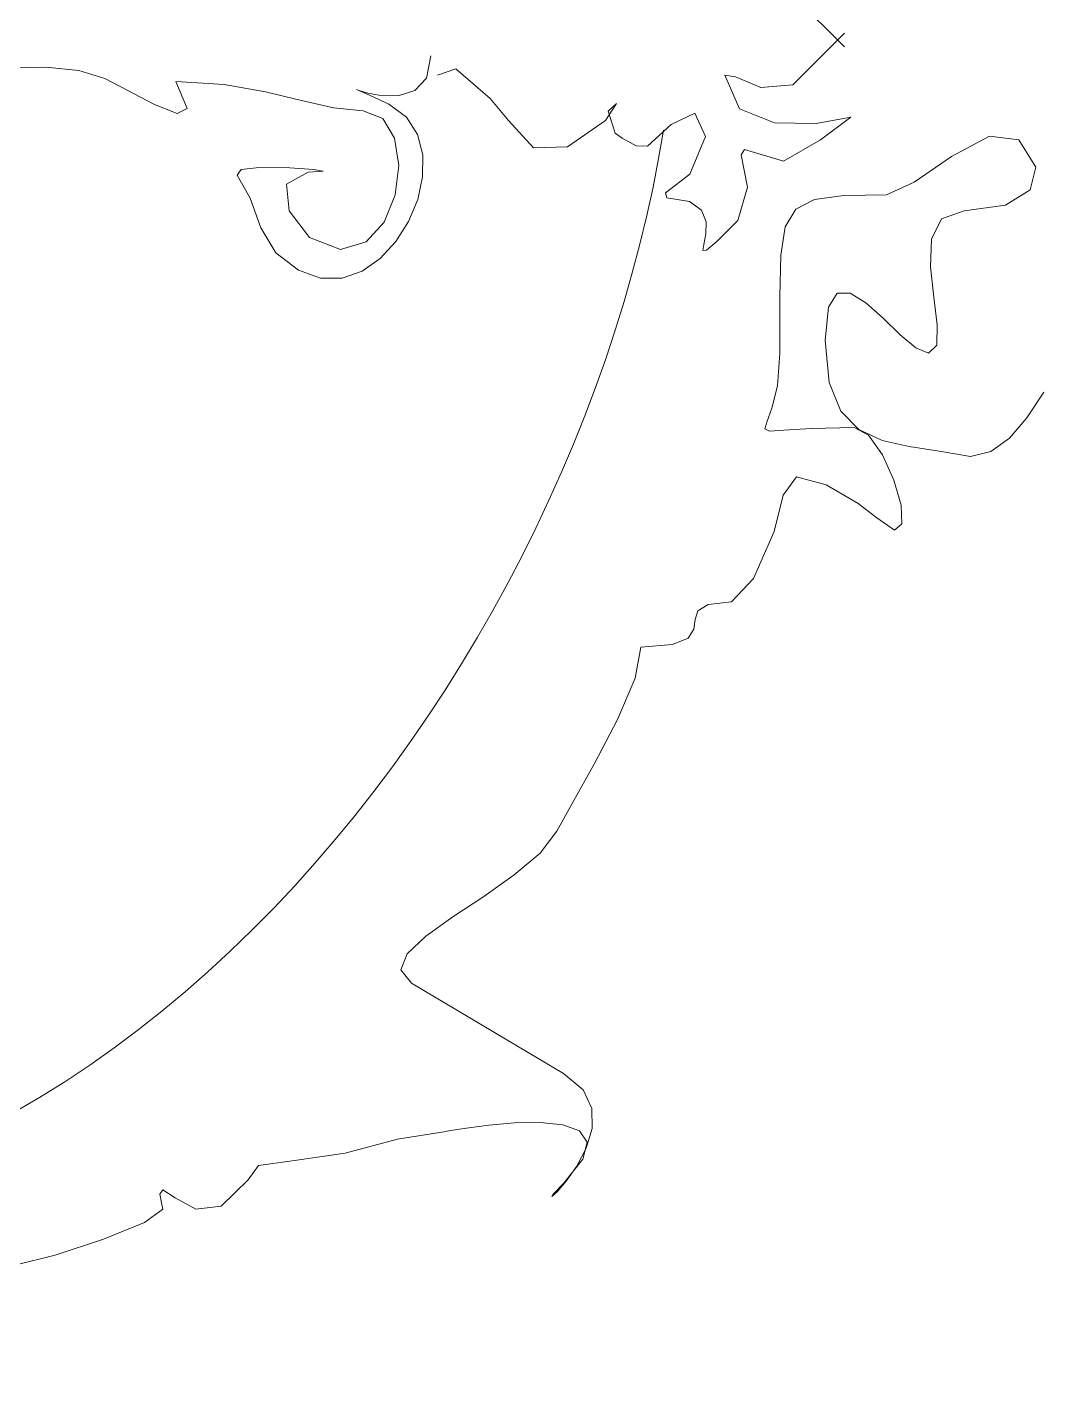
# Model space of a CAD drawing. Header units: centimetres. Extents: x -377343 to 693706, y 194584 to 813780.
# Drawn here: x 152528.4 to 152563.69, y 497959.67 to 498007.13 of the extents above; entities that cross this region are included whole.
import ezdxf

# ---------------------------------------------------------------- set-up
doc = ezdxf.new("R2010")
doc.units = ezdxf.units.CM
doc.layers.add('PIPA', color=11, linetype='Continuous')
doc.layers.add('TEXT', color=7, linetype='Continuous')

msp = doc.modelspace()

# ---------------------------------------------------------------- linework, layer by layer
at = {"layer": 'PIPA', "lineweight": 35, "extrusion": (0, 0.816497, 0.57735), "elevation": 193451.324}
msp.add_lwpolyline([(-421704.212, -325591.681), (-159560.265, -63447.734), (377343.333, -600351.331), (-158232.47, -1135927.133), (-693706.405, -600453.199), (-454216.825, -360963.619)], dxfattribs=at)
at = {"layer": 'TEXT', "color": 2, "linetype": 'Continuous', "lineweight": 13}
for p, q in [((152556.888, 498006.438), (152555.086, 498008.24)), ((152556.888, 498006.438), (152555.086, 498008.24)), ((152556.888, 498006.918), (152555.086, 498005.117)), ((152556.888, 498006.918), (152555.086, 498005.117)), ((152542.474, 498006.13), (152542.317, 498005.353)), ((152542.474, 498006.13), (152542.317, 498005.353)), ((152529.046, 498005.734), (152527.728, 498005.716)), ((152529.046, 498005.734), (152527.728, 498005.716)), ((152530.195, 498005.623), (152529.046, 498005.734)), ((152530.195, 498005.623), (152529.046, 498005.734)), ((152531.101, 498005.342), (152530.195, 498005.623)), ((152531.101, 498005.342), (152530.195, 498005.623)), ((152543.342, 498005.671), (152542.7, 498005.454)), ((152543.342, 498005.671), (152542.7, 498005.454)), ((152544.535, 498004.637), (152543.342, 498005.671)), ((152544.535, 498004.637), (152543.342, 498005.671)), ((152531.888, 498004.93), (152531.101, 498005.342)), ((152531.888, 498004.93), (152531.101, 498005.342)), ((152533.578, 498005.229), (152533.98, 498004.29)), ((152533.578, 498005.229), (152533.98, 498004.29)), ((152535.263, 498005.124), (152533.578, 498005.229)), ((152535.263, 498005.124), (152533.578, 498005.229)), ((152542.317, 498005.353), (152541.913, 498004.918)), ((152542.317, 498005.353), (152541.913, 498004.918)), ((152553.084, 498005.392), (152552.721, 498005.454)), ((152553.084, 498005.392), (152552.721, 498005.454)), ((152552.721, 498005.454), (152553.233, 498004.276)), ((152552.721, 498005.454), (152553.233, 498004.276)), ((152553.973, 498005.029), (152553.084, 498005.392)), ((152553.973, 498005.029), (152553.084, 498005.392)), ((152532.833, 498004.427), (152531.888, 498004.93)), ((152532.833, 498004.427), (152531.888, 498004.93)), ((152536.704, 498004.873), (152535.263, 498005.124)), ((152536.704, 498004.873), (152535.263, 498005.124)), ((152537.957, 498004.573), (152536.704, 498004.873)), ((152537.957, 498004.573), (152536.704, 498004.873)), ((152539.939, 498004.929), (152539.878, 498004.953)), ((152539.878, 498004.953), (152540.201, 498004.818)), ((152539.939, 498004.929), (152539.878, 498004.953)), ((152539.878, 498004.953), (152540.201, 498004.818)), ((152540.277, 498004.83), (152539.939, 498004.929)), ((152540.277, 498004.83), (152539.939, 498004.929)), ((152540.201, 498004.818), (152541.01, 498004.441)), ((152540.201, 498004.818), (152541.01, 498004.441)), ((152540.789, 498004.74), (152540.277, 498004.83)), ((152540.789, 498004.74), (152540.277, 498004.83)), ((152541.369, 498004.741), (152540.789, 498004.74)), ((152541.369, 498004.741), (152540.789, 498004.74)), ((152541.913, 498004.918), (152541.369, 498004.741)), ((152541.913, 498004.918), (152541.369, 498004.741)), ((152555.086, 498005.117), (152553.973, 498005.029)), ((152555.086, 498005.117), (152553.973, 498005.029)), ((152533.631, 498004.118), (152532.833, 498004.427)), ((152533.631, 498004.118), (152532.833, 498004.427)), ((152533.98, 498004.29), (152533.631, 498004.118)), ((152533.98, 498004.29), (152533.631, 498004.118)), ((152539.074, 498004.321), (152537.957, 498004.573)), ((152539.074, 498004.321), (152537.957, 498004.573)), ((152540.11, 498004.216), (152539.074, 498004.321)), ((152540.11, 498004.216), (152539.074, 498004.321)), ((152540.793, 498003.948), (152540.11, 498004.216)), ((152540.793, 498003.948), (152540.11, 498004.216)), ((152541.01, 498004.441), (152541.619, 498003.988)), ((152541.01, 498004.441), (152541.619, 498003.988)), ((152545.177, 498003.878), (152544.535, 498004.637)), ((152545.177, 498003.878), (152544.535, 498004.637)), ((152548.943, 498004.462), (152548.555, 498003.878)), ((152548.943, 498004.462), (152548.555, 498003.878)), ((152548.655, 498004.195), (152548.943, 498004.462)), ((152548.655, 498004.195), (152548.943, 498004.462)), ((152548.893, 498003.428), (152548.655, 498004.195)), ((152548.893, 498003.428), (152548.655, 498004.195)), ((152553.233, 498004.276), (152554.453, 498003.794)), ((152553.233, 498004.276), (152554.453, 498003.794)), ((152541.204, 498003.256), (152540.793, 498003.948)), ((152541.204, 498003.256), (152540.793, 498003.948)), ((152541.619, 498003.988), (152542.004, 498003.387)), ((152541.619, 498003.988), (152542.004, 498003.387)), ((152546.053, 498002.927), (152545.177, 498003.878)), ((152546.053, 498002.927), (152545.177, 498003.878)), ((152548.555, 498003.878), (152547.229, 498002.952)), ((152548.555, 498003.878), (152547.229, 498002.952)), ((152550.845, 498003.74), (152550.019, 498002.977)), ((152550.845, 498003.74), (152550.019, 498002.977)), ((152551.67, 498004.128), (152550.845, 498003.74)), ((152551.67, 498004.128), (152550.845, 498003.74)), ((152552.046, 498003.315), (152551.67, 498004.128)), ((152552.046, 498003.315), (152551.67, 498004.128)), ((152554.453, 498003.794), (152555.904, 498003.776)), ((152554.453, 498003.794), (152555.904, 498003.776)), ((152555.904, 498003.776), (152557.113, 498003.991)), ((152555.904, 498003.776), (152557.113, 498003.991)), ((152557.113, 498003.991), (152556.05, 498003.198)), ((152557.113, 498003.991), (152556.05, 498003.198)), ((152541.348, 498002.31), (152541.204, 498003.256)), ((152541.348, 498002.31), (152541.204, 498003.256)), ((152542.004, 498003.387), (152542.184, 498002.68)), ((152542.004, 498003.387), (152542.184, 498002.68)), ((152549.135, 498003.261), (152548.893, 498003.428)), ((152549.135, 498003.261), (152548.893, 498003.428)), ((152549.627, 498002.994), (152549.135, 498003.261)), ((152549.627, 498002.994), (152549.135, 498003.261)), ((152550.582, 498003.54), (152550.41, 498002.549)), ((152550.582, 498003.54), (152550.41, 498002.549)), ((152551.495, 498002.01), (152552.046, 498003.315)), ((152551.495, 498002.01), (152552.046, 498003.315)), ((152561.946, 498003.331), (152560.618, 498002.625)), ((152562.969, 498003.202), (152561.946, 498003.331)), ((152547.229, 498002.952), (152546.053, 498002.927)), ((152547.229, 498002.952), (152546.053, 498002.927)), ((152550.019, 498002.977), (152549.627, 498002.994)), ((152550.019, 498002.977), (152549.627, 498002.994)), ((152553.397, 498002.865), (152553.289, 498002.673)), ((152553.397, 498002.865), (152553.289, 498002.673)), ((152554.761, 498002.456), (152553.397, 498002.865)), ((152554.761, 498002.456), (152553.397, 498002.865)), ((152556.05, 498003.198), (152554.761, 498002.456)), ((152556.05, 498003.198), (152554.761, 498002.456)), ((152563.556, 498002.245), (152562.969, 498003.202)), ((152541.227, 498001.28), (152541.348, 498002.31)), ((152541.227, 498001.28), (152541.348, 498002.31)), ((152542.184, 498002.68), (152542.18, 498001.91)), ((152542.184, 498002.68), (152542.18, 498001.91)), ((152550.41, 498002.549), (152550.215, 498001.555)), ((152550.41, 498002.549), (152550.215, 498001.555)), ((152553.289, 498002.673), (152553.506, 498001.555)), ((152553.289, 498002.673), (152553.506, 498001.555)), ((152560.618, 498002.625), (152559.311, 498001.73)), ((152535.718, 498001.964), (152535.855, 498002.168)), ((152535.718, 498001.964), (152535.855, 498002.168)), ((152536.168, 498001.163), (152535.718, 498001.964)), ((152536.168, 498001.163), (152535.718, 498001.964)), ((152535.855, 498002.168), (152536.585, 498002.243)), ((152535.855, 498002.168), (152536.585, 498002.243)), ((152536.585, 498002.243), (152537.548, 498002.231)), ((152536.585, 498002.243), (152537.548, 498002.231)), ((152538.195, 498002.076), (152537.437, 498001.654)), ((152538.195, 498002.076), (152537.437, 498001.654)), ((152537.548, 498002.231), (152538.379, 498002.172)), ((152537.548, 498002.231), (152538.379, 498002.172)), ((152538.716, 498002.107), (152538.195, 498002.076)), ((152538.716, 498002.107), (152538.195, 498002.076)), ((152538.379, 498002.172), (152538.716, 498002.107)), ((152538.379, 498002.172), (152538.716, 498002.107)), ((152542.18, 498001.91), (152542.01, 498001.12)), ((152542.18, 498001.91), (152542.01, 498001.12)), ((152550.644, 498001.355), (152551.495, 498002.01)), ((152550.644, 498001.355), (152551.495, 498002.01)), ((152563.363, 498001.457), (152563.556, 498002.245)), ((152537.437, 498001.654), (152537.534, 498000.725)), ((152537.437, 498001.654), (152537.534, 498000.725)), ((152550.215, 498001.555), (152549.997, 498000.559)), ((152550.215, 498001.555), (152549.997, 498000.559)), ((152550.695, 498001.175), (152550.644, 498001.355)), ((152550.695, 498001.175), (152550.644, 498001.355)), ((152553.506, 498001.555), (152553.172, 498000.387)), ((152553.506, 498001.555), (152553.172, 498000.387)), ((152559.311, 498001.73), (152558.352, 498001.288)), ((152562.494, 498000.922), (152563.363, 498001.457)), ((152536.544, 498000.137), (152536.168, 498001.163)), ((152536.544, 498000.137), (152536.168, 498001.163)), ((152540.847, 498000.334), (152541.227, 498001.28)), ((152540.847, 498000.334), (152541.227, 498001.28)), ((152542.01, 498001.12), (152541.695, 498000.354)), ((152542.01, 498001.12), (152541.695, 498000.354)), ((152551.488, 498001.056), (152550.695, 498001.175)), ((152551.488, 498001.056), (152550.695, 498001.175)), ((152551.909, 498000.752), (152551.488, 498001.056)), ((152551.909, 498000.752), (152551.488, 498001.056)), ((152555.842, 498001.12), (152555.187, 498000.783)), ((152556.87, 498001.26), (152555.842, 498001.12)), ((152558.352, 498001.288), (152556.87, 498001.26)), ((152561.054, 498000.725), (152562.494, 498000.922)), ((152537.534, 498000.725), (152538.243, 497999.796)), ((152537.534, 498000.725), (152538.243, 497999.796)), ((152549.997, 498000.559), (152549.755, 497999.561)), ((152549.997, 498000.559), (152549.755, 497999.561)), ((152552.063, 498000.345), (152551.909, 498000.752)), ((152552.063, 498000.345), (152551.909, 498000.752)), ((152555.187, 498000.783), (152554.822, 498000.164)), ((152559.922, 497999.743), (152560.265, 498000.451)), ((152560.265, 498000.451), (152561.054, 498000.725)), ((152537.069, 497999.261), (152536.544, 498000.137)), ((152537.069, 497999.261), (152536.544, 498000.137)), ((152540.21, 497999.642), (152540.847, 498000.334)), ((152540.21, 497999.642), (152540.847, 498000.334)), ((152541.695, 498000.354), (152541.254, 497999.654)), ((152541.695, 498000.354), (152541.254, 497999.654)), ((152552.052, 497999.92), (152552.063, 498000.345)), ((152552.052, 497999.92), (152552.063, 498000.345)), ((152553.172, 498000.387), (152552.446, 497999.673)), ((152553.172, 498000.387), (152552.446, 497999.673)), ((152554.822, 498000.164), (152554.663, 497999.179)), ((152538.243, 497999.796), (152539.321, 497999.374)), ((152538.243, 497999.796), (152539.321, 497999.374)), ((152539.321, 497999.374), (152540.21, 497999.642)), ((152539.321, 497999.374), (152540.21, 497999.642)), ((152541.254, 497999.654), (152540.707, 497999.064)), ((152541.254, 497999.654), (152540.707, 497999.064)), ((152549.755, 497999.561), (152549.49, 497998.562)), ((152549.755, 497999.561), (152549.49, 497998.562)), ((152551.954, 497999.34), (152551.981, 497999.557)), ((152551.954, 497999.34), (152551.981, 497999.557)), ((152551.981, 497999.557), (152552.052, 497999.92)), ((152551.981, 497999.557), (152552.052, 497999.92)), ((152552.446, 497999.673), (152552.074, 497999.351)), ((152552.446, 497999.673), (152552.074, 497999.351)), ((152559.881, 497998.775), (152559.922, 497999.743)), ((152537.852, 497998.658), (152537.069, 497999.261)), ((152537.852, 497998.658), (152537.069, 497999.261)), ((152540.707, 497999.064), (152540.074, 497998.626)), ((152540.707, 497999.064), (152540.074, 497998.626)), ((152552.074, 497999.351), (152551.954, 497999.34)), ((152552.074, 497999.351), (152551.954, 497999.34)), ((152554.663, 497999.179), (152554.629, 497997.742)), ((152538.626, 497998.38), (152537.852, 497998.658)), ((152538.626, 497998.38), (152537.852, 497998.658)), ((152540.074, 497998.626), (152539.373, 497998.384)), ((152540.074, 497998.626), (152539.373, 497998.384)), ((152549.49, 497998.562), (152549.203, 497997.563)), ((152549.49, 497998.562), (152549.203, 497997.563)), ((152559.996, 497997.72), (152559.881, 497998.775)), ((152539.373, 497998.384), (152538.626, 497998.38)), ((152539.373, 497998.384), (152538.626, 497998.38)), ((152549.203, 497997.563), (152548.894, 497996.565)), ((152549.203, 497997.563), (152548.894, 497996.565)), ((152554.629, 497997.742), (152554.636, 497995.77)), ((152556.326, 497997.365), (152556.633, 497997.861)), ((152556.633, 497997.861), (152557.085, 497997.86)), ((152557.085, 497997.86), (152557.634, 497997.516)), ((152560.12, 497996.753), (152559.996, 497997.72)), ((152556.212, 497996.221), (152556.326, 497997.365)), ((152557.634, 497997.516), (152558.23, 497996.982)), ((152558.23, 497996.982), (152558.825, 497996.411)), ((152560.109, 497996.045), (152560.12, 497996.753)), ((152548.894, 497996.565), (152548.563, 497995.569)), ((152548.894, 497996.565), (152548.563, 497995.569)), ((152556.357, 497994.749), (152556.212, 497996.221)), ((152558.825, 497996.411), (152559.37, 497995.956)), ((152554.636, 497995.77), (152554.548, 497994.624)), ((152559.37, 497995.956), (152559.816, 497995.77)), ((152559.816, 497995.77), (152560.109, 497996.045)), ((152548.563, 497995.569), (152548.209, 497994.575)), ((152548.563, 497995.569), (152548.209, 497994.575)), ((152556.764, 497993.743), (152556.357, 497994.749)), ((152548.209, 497994.575), (152547.835, 497993.584)), ((152548.209, 497994.575), (152547.835, 497993.584)), ((152554.548, 497994.624), (152554.36, 497993.845)), ((152563.833, 497994.403), (152563.249, 497993.512)), ((152554.36, 497993.845), (152554.179, 497993.367)), ((152547.835, 497993.584), (152547.439, 497992.597)), ((152547.835, 497993.584), (152547.439, 497992.597)), ((152554.179, 497993.367), (152554.115, 497993.124)), ((152557.391, 497993.101), (152556.764, 497993.743)), ((152563.249, 497993.512), (152562.637, 497992.804)), ((152554.115, 497993.124), (152554.278, 497993.05)), ((152554.278, 497993.05), (152554.778, 497993.078)), ((152554.778, 497993.078), (152555.724, 497993.144)), ((152555.724, 497993.144), (152557.226, 497993.18)), ((152557.226, 497993.18), (152557.724, 497992.905)), ((152558.198, 497992.722), (152557.391, 497993.101)), ((152557.724, 497992.905), (152558.209, 497992.22)), ((152562.637, 497992.804), (152561.985, 497992.336)), ((152547.439, 497992.597), (152547.022, 497991.614)), ((152547.439, 497992.597), (152547.022, 497991.614)), ((152559.142, 497992.508), (152558.198, 497992.722)), ((152560.183, 497992.356), (152559.142, 497992.508)), ((152561.28, 497992.167), (152560.183, 497992.356)), ((152561.985, 497992.336), (152561.28, 497992.167)), ((152558.209, 497992.22), (152558.611, 497991.337)), ((152547.022, 497991.614), (152546.585, 497990.638)), ((152547.022, 497991.614), (152546.585, 497990.638)), ((152555.211, 497991.453), (152554.748, 497990.816)), ((152556.254, 497991.182), (152555.211, 497991.453)), ((152557.361, 497990.531), (152556.254, 497991.182)), ((152558.611, 497991.337), (152558.862, 497990.465)), ((152546.585, 497990.638), (152546.127, 497989.668)), ((152546.585, 497990.638), (152546.127, 497989.668)), ((152554.748, 497990.816), (152554.431, 497989.552)), ((152558.014, 497990.027), (152557.361, 497990.531)), ((152558.862, 497990.465), (152558.892, 497989.815)), ((152558.632, 497989.599), (152558.014, 497990.027)), ((152546.127, 497989.668), (152545.649, 497988.705)), ((152546.127, 497989.668), (152545.649, 497988.705)), ((152554.431, 497989.552), (152553.714, 497987.913)), ((152558.892, 497989.815), (152558.632, 497989.599)), ((152545.649, 497988.705), (152545.151, 497987.75)), ((152545.649, 497988.705), (152545.151, 497987.75)), ((152545.151, 497987.75), (152544.633, 497986.803)), ((152545.151, 497987.75), (152544.633, 497986.803)), ((152553.714, 497987.913), (152552.947, 497987.1)), ((152544.633, 497986.803), (152544.096, 497985.867)), ((152544.633, 497986.803), (152544.096, 497985.867)), ((152551.78, 497986.787), (152551.682, 497986.479)), ((152552.134, 497987.012), (152551.78, 497986.787)), ((152552.947, 497987.1), (152552.134, 497987.012)), ((152551.682, 497986.479), (152551.637, 497986.144)), ((152544.096, 497985.867), (152543.54, 497984.94)), ((152544.096, 497985.867), (152543.54, 497984.94)), ((152551.443, 497985.836), (152550.896, 497985.611)), ((152551.637, 497986.144), (152551.443, 497985.836)), ((152549.794, 497985.523), (152549.587, 497984.445)), ((152550.896, 497985.611), (152549.794, 497985.523)), ((152543.54, 497984.94), (152542.966, 497984.025)), ((152543.54, 497984.94), (152542.966, 497984.025)), ((152549.587, 497984.445), (152548.974, 497983.004)), ((152542.966, 497984.025), (152542.372, 497983.122)), ((152542.966, 497984.025), (152542.372, 497983.122)), ((152542.372, 497983.122), (152541.761, 497982.231)), ((152542.372, 497983.122), (152541.761, 497982.231)), ((152548.974, 497983.004), (152548.172, 497981.461)), ((152541.761, 497982.231), (152541.131, 497981.355)), ((152541.761, 497982.231), (152541.131, 497981.355)), ((152548.172, 497981.461), (152547.397, 497980.075)), ((152541.131, 497981.355), (152540.484, 497980.492)), ((152541.131, 497981.355), (152540.484, 497980.492)), ((152540.484, 497980.492), (152539.819, 497979.645)), ((152540.484, 497980.492), (152539.819, 497979.645)), ((152547.397, 497980.075), (152546.866, 497979.105)), ((152539.819, 497979.645), (152539.137, 497978.814)), ((152539.819, 497979.645), (152539.137, 497978.814)), ((152546.866, 497979.105), (152546.279, 497978.341)), ((152539.137, 497978.814), (152538.438, 497977.999)), ((152539.137, 497978.814), (152538.438, 497977.999)), ((152546.279, 497978.341), (152545.377, 497977.581)), ((152538.438, 497977.999), (152537.723, 497977.202)), ((152538.438, 497977.999), (152537.723, 497977.202)), ((152537.723, 497977.202), (152536.991, 497976.424)), ((152537.723, 497977.202), (152536.991, 497976.424)), ((152545.377, 497977.581), (152544.313, 497976.836)), ((152544.313, 497976.836), (152543.234, 497976.121)), ((152536.991, 497976.424), (152536.243, 497975.664)), ((152536.991, 497976.424), (152536.243, 497975.664)), ((152543.234, 497976.121), (152542.294, 497975.447)), ((152536.243, 497975.664), (152535.479, 497974.925)), ((152536.243, 497975.664), (152535.479, 497974.925)), ((152542.294, 497975.447), (152541.64, 497974.829)), ((152535.479, 497974.925), (152534.699, 497974.206)), ((152535.479, 497974.925), (152534.699, 497974.206)), ((152541.64, 497974.829), (152541.425, 497974.28)), ((152534.699, 497974.206), (152533.905, 497973.509)), ((152534.699, 497974.206), (152533.905, 497973.509)), ((152541.425, 497974.28), (152541.799, 497973.812)), ((152533.905, 497973.509), (152533.095, 497972.835)), ((152533.905, 497973.509), (152533.095, 497972.835)), ((152541.799, 497973.812), (152547.091, 497970.659)), ((152533.095, 497972.835), (152532.27, 497972.183)), ((152533.095, 497972.835), (152532.27, 497972.183)), ((152532.27, 497972.183), (152531.431, 497971.556)), ((152532.27, 497972.183), (152531.431, 497971.556)), ((152531.431, 497971.556), (152530.577, 497970.953)), ((152531.431, 497971.556), (152530.577, 497970.953)), ((152530.577, 497970.953), (152529.71, 497970.376)), ((152530.577, 497970.953), (152529.71, 497970.376)), ((152547.091, 497970.659), (152547.781, 497970.093)), ((152529.71, 497970.376), (152528.829, 497969.825)), ((152529.71, 497970.376), (152528.829, 497969.825)), ((152547.781, 497970.093), (152548.086, 497969.439)), ((152528.829, 497969.825), (152527.934, 497969.302)), ((152528.829, 497969.825), (152527.934, 497969.302)), ((152548.086, 497969.439), (152548.091, 497968.747)), ((152542.925, 497968.632), (152541.302, 497968.37)), ((152543.157, 497968.67), (152542.925, 497968.632)), ((152543.715, 497968.758), (152543.157, 497968.67)), ((152544.492, 497968.86), (152543.715, 497968.758)), ((152545.38, 497968.939), (152544.492, 497968.86)), ((152546.275, 497968.956), (152545.38, 497968.939)), ((152547.068, 497968.875), (152546.275, 497968.956)), ((152547.653, 497968.66), (152547.068, 497968.875)), ((152547.923, 497968.272), (152547.653, 497968.66)), ((152548.091, 497968.747), (152547.886, 497968.063)), ((152541.302, 497968.37), (152539.48, 497967.882)), ((152547.771, 497967.675), (152547.923, 497968.272)), ((152539.48, 497967.882), (152537.632, 497967.619)), ((152547.091, 497966.831), (152547.771, 497967.675)), ((152547.886, 497968.063), (152547.556, 497967.436)), ((152536.464, 497967.46), (152536.097, 497966.951)), ((152537.632, 497967.619), (152536.464, 497967.46)), ((152547.556, 497967.436), (152547.188, 497966.913)), ((152536.097, 497966.951), (152535.155, 497966.042)), ((152546.735, 497966.454), (152547.091, 497966.831)), ((152547.188, 497966.913), (152546.871, 497966.544)), ((152533.128, 497966.605), (152533.028, 497966.455)), ((152533.028, 497966.455), (152533.078, 497966.155)), ((152533.553, 497966.334), (152533.128, 497966.605)), ((152534.279, 497965.938), (152533.553, 497966.334)), ((152546.871, 497966.544), (152546.691, 497966.375)), ((152546.691, 497966.375), (152546.735, 497966.454)), ((152533.128, 497965.93), (152532.488, 497965.471)), ((152533.078, 497966.155), (152533.128, 497965.93)), ((152535.155, 497966.042), (152534.279, 497965.938)), ((152532.488, 497965.471), (152531.058, 497964.883)), ((152531.058, 497964.883), (152529.374, 497964.332)), ((152529.374, 497964.332), (152527.972, 497963.987))]:
    msp.add_line(p, q, dxfattribs=at)

doc.saveas('drawing.dxf')
